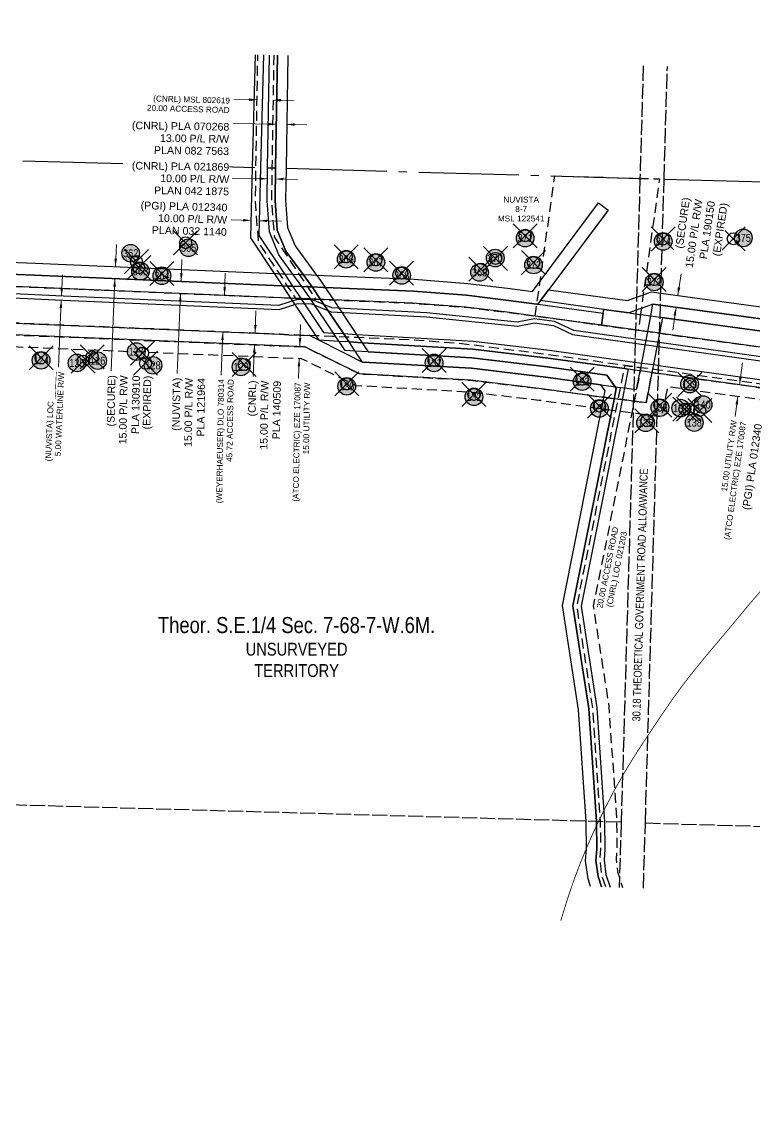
# Model space of a CAD drawing. Extents: x 363066 to 375462, y 6077936 to 6083550.
# Drawn here: x 368129 to 369044, y 6081342 to 6082700 of the extents above; entities that cross this region are included whole.
import ezdxf
from ezdxf.enums import TextEntityAlignment as Align

# ---------------------------------------------------------------- set-up
doc = ezdxf.new("R2010")
doc.units = 0
doc.header["$LTSCALE"] = 5
doc.header["$PDMODE"] = 35
doc.header["$PDSIZE"] = 15
for name, pattern in [('DASHDOT2', [12.7, 6.35, -3.175, 0, -3.175]), ('DASHED4', [1.875, 1.25, -0.625]), ('foc-ACCESSROAD', [3.75, 2.5, -1.25]), ('foc-FLOWLINE', [3.75, 2.5, -1.25]), ('foc-QUARTERLINE', [33, 25, -3, 2, -3]), ('foc-UNSURVEYED', [12.5, 10, -2.5]), ('UNSURVEY_LINE', [4.5, 3.75, -0.75])]:
    doc.linetypes.add(name, pattern=pattern)
for name, color, linetype in [('AS-UNDERLAY-H', 141, 'Continuous'), ('AS-WILDLIFE', 131, 'DASHDOT2'), ('C-RW', 13, 'Continuous'), ('C-SYMBOL', 7, 'Continuous'), ('C-WS', 13, 'foc-ACCESSROAD'), ('CG-NOTES', 7, 'Continuous'), ('F-AR', 190, 'foc-ACCESSROAD'), ('F-EZE', 190, 'foc-FLOWLINE'), ('F-RW', 190, 'Continuous'), ('L-QSEC', 8, 'foc-QUARTERLINE'), ('L-UNS-T', 3, 'Continuous'), ('L-USEC', 7, 'foc-UNSURVEYED'), ('P-PROPOSED', 10, 'Continuous'), ('P-STATION', 7, 'Continuous')]:
    doc.layers.add(name, color=color, linetype=linetype)
for name, color, linetype, lineweight in [('C-AR-T', 13, 'Continuous', 9), ('C-RW-T', 13, 'Continuous', 9), ('C-WS-T', 13, 'Continuous', 9), ('F-AR-T', 190, 'Continuous', 9), ('F-EZE-T', 190, 'Continuous', 9), ('F-RW-T', 190, 'Continuous', 9)]:
    doc.layers.add(name, color=color, linetype=linetype, lineweight=lineweight)
doc.layers.add('Waypoints_00892-25_-RF_wi', color=7, linetype='Continuous', plot=False)
doc.layers.add('Waypoints_Layer_7', color=7, linetype='Continuous', plot=False)
doc.styles.add('175L', font='ARIALN.TTF', dxfattribs={"height": 20})
doc.styles.add('80CG', font='ARIALN.TTF', dxfattribs={"height": 10})
doc.styles.add('80L', font='ARIALN.TTF', dxfattribs={"height": 10})
doc.styles.add('A60', font='arial.ttf', dxfattribs={"height": 7.35})
doc.styles.add('A80', font='arial.ttf', dxfattribs={"height": 9.5})
doc.dimstyles.new('Compass 5 000', dxfattribs={"dimscale": 5, "dimtxt": 9, "dimasz": 2, "dimexe": 0.2, "dimexo": 0.0625, "dimgap": 0.5, "dimtad": 0, "dimtih": 1, "dimtoh": 1, "dimzin": 0, "dimdsep": 46, "dimtxsty": '80CG', "dimcen": 0.1, "dimse1": 1, "dimse2": 1, "dimclrd": 256, "dimclrt": 256, "dimaunit": 1, "dimadec": 4, "dimazin": 0, "dimtfac": 0.06, "dimtofl": 0, "dimtmove": 0, "dimatfit": 1, "dimfxl": 0.2, "dimtolj": 1, "dimtzin": 0, "dimlwd": -1, "dimarcsym": 0})

# ---------------------------------------------------------------- blocks, each defined once
blk = doc.blocks.new('*U428')
at = {"layer": 'AS-UNDERLAY-H'}
h = blk.add_hatch(color=256, dxfattribs=at)
h.dxf.hatch_style = 1
edge = h.paths.add_edge_path()
edge.add_arc((0, 0), 11, 0, 360)
at = {"layer": 'CG-NOTES', "color": 182}
blk.add_circle((0, 0), 11, dxfattribs=at)
at = {"color": 182, "style": '80L'}
blk.add_attdef('#', text='', height=10, dxfattribs=at).set_placement((0, 0), align=Align.MIDDLE_CENTER)
blk = doc.blocks.new('Photo_Location')
at = {"layer": 'AS-UNDERLAY-H'}
h = blk.add_hatch(color=256, dxfattribs=at)
h.dxf.hatch_style = 1
edge = h.paths.add_edge_path()
edge.add_arc((0, 0), 11, 0, 360)
at = {"layer": 'CG-NOTES', "color": 182}
blk.add_circle((0, 0), 11, dxfattribs=at)
at = {"color": 182, "style": '80L'}
blk.add_attdef('#', text='', height=10, dxfattribs=at).set_placement((0, 0), align=Align.MIDDLE_CENTER)

msp = doc.modelspace()

# ---------------------------------------------------------------- linework, layer by layer
at = {"layer": 'C-RW', "flags": 128}
for points in [[(368091, 6082385.3), (368144.8, 6082383), (368453.8, 6082370), (368454.7, 6082369.9), (368460.9, 6082369.6), (368467.1, 6082369.4), (368478.8, 6082368.9), (368485.7, 6082368.6), (368490.5, 6082368.4), (368491.4, 6082368.4), (368505.3, 6082367.8), (368506.7, 6082367.7), (368507.6, 6082367.7), (368617.9, 6082363), (368684.5, 6082358), (368736.9, 6082351.6), (368772.2, 6082346.9), (368773.4, 6082346.8), (368855.1, 6082335.5), (368853.1, 6082320.6), (368831.9, 6082323.6), (368824.5, 6082324.6), (368780.2, 6082330.7), (368770.1, 6082332.1), (368735, 6082336.8), (368683, 6082343), (368617, 6082348.1), (368518.1, 6082352.2), (368506, 6082352.7), (368501.8, 6082352.9), (368496, 6082353.2), (368489.9, 6082353.4), (368489.4, 6082353.4), (368477.4, 6082353.9), (368471.2, 6082354.2), (368465, 6082354.5), (368464.2, 6082354.5), (368453.2, 6082355), (368090.5, 6082370.3)], [(369239.7, 6082267.6), (368930.3, 6082309.9), (368925.5, 6082310.8), (368910.7, 6082312.6), (368898.9, 6082314.2), (368895.5, 6082314.7), (368889.3, 6082315.6), (368853.1, 6082320.6), (368855.1, 6082335.5), (368855.8, 6082340.4), (368887.3, 6082336), (368896, 6082334.8), (368900.2, 6082334.2), (368901.6, 6082334), (368914.4, 6082332.3), (368926.1, 6082330.7), (368929.3, 6082330.3), (368934.1, 6082329.6), (369242.6, 6082287.4)]]:
    msp.add_lwpolyline(points, dxfattribs=at)
at = {"layer": 'C-WS', "flags": 128}
msp.add_lwpolyline([(368901.6, 6082334), (368898.9, 6082314.2), (368895.5, 6082314.7), (368889.3, 6082315.6), (368831.9, 6082323.6), (368824.5, 6082324.6), (368780.2, 6082330.8), (368770.1, 6082332.1), (368772.2, 6082346.9), (368776.2, 6082375.6), (368794.6, 6082507.1), (368901, 6082504), (368925.3, 6082503.3), (368901.6, 6082334)], close=True, dxfattribs=at)
at = {"layer": 'F-AR', "flags": 128}
for points in [[(363088.6, 6082684.4), (363145.3, 6082696.6), (363190.6, 6082699.6), (363201.1, 6082697.6), (363347.9, 6082669.7), (363379.9, 6082663.6), (363767.1, 6082593.3), (363767.1, 6082593.3), (363767.1, 6082593.3), (363767.1, 6082593.3), (363767.1, 6082593.3), (363767.1, 6082593.3), (363767.1, 6082593.3), (363767.1, 6082593.3), (363838.4, 6082579.9), (363893.5, 6082565.5), (363957.1, 6082533.1), (363957.1, 6082533.1), (363957.1, 6082533.1), (364001.6, 6082501.1), (364031.2, 6082479.9), (364056.8, 6082461.4), (364149.6, 6082376.9), (364170.9, 6082356.1), (364178.7, 6082348.4), (364182.9, 6082344.4), (364197.7, 6082329.8), (364204.7, 6082323), (364215.5, 6082312.4), (364226, 6082302.1), (364229.6, 6082299.6), (364232.6, 6082297.2), (364254.6, 6082280.5), (364277.1, 6082263.5), (364287.8, 6082255.5), (364298.7, 6082247.9), (364309.9, 6082240.6), (364321.4, 6082233.8), (364333.1, 6082227.4), (364345, 6082221.4), (364357.1, 6082215.8), (364369.4, 6082210.6), (364381.9, 6082205.9), (364394.5, 6082201.6), (364407.3, 6082197.7), (364420.2, 6082194.4), (364433.2, 6082191.4), (364446.3, 6082188.9), (364448.7, 6082188.6), (364452, 6082188.1), (364459.5, 6082186.9), (364459.9, 6082186.9), (364462.7, 6082186.5), (364472.9, 6082185.4), (364486, 6082184.3), (364499.3, 6082183.7), (364512.7, 6082183.5), (364526, 6082183.8), (364552.6, 6082185.9), (364608.5, 6082193.6), (364643.5, 6082198.4), (364704.8, 6082217.6), (364806.9, 6082249.7), (364820.8, 6082253.1), (365057.5, 6082311.7), (365075, 6082316), (365083.8, 6082318.2), (365093.1, 6082320.6), (365143.9, 6082333.7), (365144.4, 6082333.9), (365158.5, 6082337.5), (365158.9, 6082337.6), (365177.8, 6082342.5), (365192.1, 6082346.4), (365200.9, 6082348.8), (365216.4, 6082353.1), (365233.1, 6082357.8), (365235.7, 6082358.5), (365243.7, 6082360.7), (365267.4, 6082367.6), (365282.7, 6082372.1), (365290.7, 6082374.2), (365296.4, 6082375.6), (365310.9, 6082379.3), (365311.9, 6082379.5), (365361.8, 6082392.2), (365366.6, 6082393.4), (365473.4, 6082420.5), (365633.5, 6082461.1), (365638.8, 6082462.5), (365663.9, 6082468.9), (365670.8, 6082470.6), (365696.7, 6082475.1), (365712.4, 6082477.8), (365727.1, 6082480.4), (365730.9, 6082481), (365780.8, 6082485.7), (365810.4, 6082488.5), (365899.8, 6082488.7), (366007.4, 6082482.4), (366027.4, 6082481.2), (366459.9, 6082455.7), (366482.1, 6082454.4), (366526.7, 6082452.4), (367002.4, 6082445.8), (367041.1, 6082444.4), (367093.2, 6082438.5), (367190.6, 6082422.2), (367233.6, 6082415.4), (367234.4, 6082415.3), (367265.1, 6082412.6), (367295.2, 6082410), (367323.4, 6082407.5), (367784.5, 6082385.5), (367794.5, 6082385), (368007.1, 6082374), (368022.3, 6082373.2), (368034.3, 6082372.6), (368090.5, 6082370.3), (368453.2, 6082355), (368464.2, 6082354.5), (368465, 6082354.5), (368471.2, 6082354.2), (368477.4, 6082353.9), (368489.4, 6082353.4), (368489.9, 6082353.4), (368496, 6082353.2), (368501.8, 6082352.9), (368506, 6082352.7), (368518.2, 6082352.2), (368617, 6082348.1), (368683, 6082343), (368735, 6082336.8), (368770.1, 6082332.1), (368780.2, 6082330.7), (368824.5, 6082324.6), (368831.9, 6082323.6), (368853.1, 6082320.6), (368889.3, 6082315.6), (368895.5, 6082314.7), (368898.9, 6082314.2), (368910.7, 6082312.6), (368925.5, 6082310.8), (368930.3, 6082309.9), (369239.7, 6082267.6), (369716.2, 6082195.3), (369718.7, 6082194.9), (369747.2, 6082190.5), (369754.6, 6082189.3), (369795.4, 6082182.6), (369892.1, 6082166.5), (370185.2, 6082123.8), (370200, 6082121.6), (370521.8, 6082074.7), (370551.8, 6082070.3), (370764.8, 6082039.3), (370774.6, 6082037.8), (370784.6, 6082036.4), (370809.3, 6082032.8), (370824.1, 6082030.6), (370843.9, 6082027.7), (370900.2, 6082019.5), (370903.3, 6082019), (370904.7, 6082018.6), (370942.1, 6082008), (370961.5, 6082002.5), (371019.4, 6081986.1), (371020.1, 6081985.8), (371052.9, 6081971.2), (371076.6, 6081958.8), (371099.7, 6081945.2), (371122.1, 6081930.5), (371143.7, 6081914.7), (371165.6, 6081895.4), (371338.6, 6081731.3), (371345.9, 6081724.3), (371356.8, 6081714), (371448.8, 6081626.8), (371614.2, 6081469.9), (371617.4, 6081466.8), (371630.5, 6081454.4), (371637.4, 6081447.9), (371649.5, 6081436.4), (371650.5, 6081435.5), (371667.8, 6081419.9), (371691.5, 6081398.7), (371734.6, 6081359.9), (372006, 6081102.5), (372124.1, 6080989.6), (372153.5, 6080961.5), (372325.5, 6080797.1), (372335.8, 6080787.3), (372400.3, 6080726.9), (372422.5, 6080706.9), (372438, 6080692.8), (372469.9, 6080664), (372541.9, 6080603.8), (372703.7, 6080494.3), (372932.5, 6080334.2), (372933.1, 6080333.8), (373066.8, 6080242), (373464.5, 6079970.1), (373510.5, 6079938.6), (373687.1, 6079817.9), (373724.1, 6079792.6), (373753.8, 6079772.3), (374150.8, 6079501), (374155.7, 6079497.3), (374174.2, 6079483.5), (374176.1, 6079482.1), (374176.7, 6079481.7), (374194.6, 6079468.3), (374198.6, 6079465.3), (374201, 6079463.5), (374214.8, 6079454.3), (374215.4, 6079454), (374280.4, 6079410), (374302.7, 6079394.9), (374319.3, 6079383.6), (374325.4, 6079379.6), (374340.3, 6079369.4), (374535.7, 6079237.3), (374571.6, 6079213), (374616.3, 6079182.3)], [(374614.7, 6079127.8), (374545.7, 6079175.4), (374534.2, 6079183.1), (374316, 6079330.4), (374301, 6079340.5), (374291.7, 6079346.8), (374275.1, 6079358), (374252.7, 6079373.1), (374194.3, 6079412.5), (374180.1, 6079422.1), (374177.8, 6079423.8), (374177.5, 6079424.1), (374173.6, 6079426.9), (374155.7, 6079440.3), (374153.4, 6079442), (374153.1, 6079442.3), (374135.3, 6079455.5), (374124.2, 6079463.8), (373752.2, 6079718), (373722.6, 6079738.3), (373661.4, 6079780.1), (373598.4, 6079823.2), (373426.1, 6079941), (373380, 6079972.5), (373040.9, 6080204.4), (373025.1, 6080215.2), (373000.2, 6080232.4), (372976.4, 6080248.8), (372973, 6080251.2), (372964.7, 6080256.8), (372931, 6080280), (372924.9, 6080284.2), (372703.7, 6080438.6), (372514.4, 6080567.2), (372439.9, 6080629.5), (372369.4, 6080693.2), (372304.4, 6080754.1), (372257.3, 6080799.1), (372151.8, 6080899.9), (372122.4, 6080928), (371974.4, 6081069.4), (371703.6, 6081326.3), (371676.6, 6081350.6), (371654, 6081370.9), (371650.3, 6081374.2), (371640.8, 6081382.8), (371627.7, 6081394.6), (371620.7, 6081400.8), (371618.1, 6081403.2), (371607.7, 6081413.1), (371380.2, 6081628.8), (371336.8, 6081669.9), (371325.4, 6081680.8), (371314.5, 6081691.1), (371134.1, 6081862.1), (371112.3, 6081881.2), (371090.5, 6081896.7), (371068, 6081911.1), (371044.7, 6081924.1), (371033.3, 6081929.9), (371004.4, 6081942.8), (370896.2, 6081973.9), (370837.3, 6081982.5), (370817.5, 6081985.3), (370802.7, 6081987.5), (370778, 6081991.1), (370758.2, 6081994), (370550.5, 6082024.2), (370520.4, 6082028.5), (370350.1, 6082053.3), (370271.6, 6082065.8), (370241.3, 6082070.1), (370193.5, 6082076.9), (370178.6, 6082079), (370132.4, 6082085.6), (369884.4, 6082121.5), (369881, 6082122.1), (369840.3, 6082128.8), (369740.3, 6082145.4), (369717.3, 6082148.8), (369233.1, 6082222.4), (368924.2, 6082264.6), (368916.8, 6082265.6), (368902.1, 6082267.6), (368894.1, 6082268.7), (368882.3, 6082270.4), (368800.8, 6082281.9), (368678.4, 6082297.5), (368614.3, 6082302.4), (368549.6, 6082305.1), (368533.5, 6082305.8), (368521.1, 6082306.3), (368516.4, 6082306.5), (368496.5, 6082307.4), (368488.5, 6082307.7), (368462.3, 6082308.8), (368451.3, 6082309.3), (368089.2, 6082324.6), (368023.2, 6082327.4), (368015.2, 6082327.7), (368008.1, 6082328), (368000.1, 6082328.3), (367845.5, 6082336.5), (367809, 6082338.4), (367793.9, 6082339.2), (367789, 6082339.5), (367783.9, 6082339.8), (367782.3, 6082339.8), (367320.3, 6082361.9), (367319.5, 6082362), (367293.9, 6082364.2), (367263.8, 6082366.9), (367228.1, 6082370), (367182.5, 6082377.2), (367181.2, 6082377.4), (367180, 6082377.6), (367086.1, 6082393.2), (367036.9, 6082398.8), (367000.5, 6082400.2), (366542.2, 6082406.5), (366530.9, 6082406.7), (366524.5, 6082406.8), (366514.6, 6082407.2), (366478.9, 6082408.9), (366458.6, 6082410.1), (366008.3, 6082436.6), (365897.7, 6082443.1), (365812.6, 6082442.8), (365735.7, 6082435.5), (365734.9, 6082435.4), (365720.2, 6082432.8), (365680.4, 6082425.9), (365662.5, 6082421.3), (365632.1, 6082413.6), (365325.9, 6082335.9), (365324.8, 6082335.6), (365310.3, 6082331.6), (365281.4, 6082323.6), (365257.6, 6082317.1), (365252, 6082315.5), (365249.6, 6082314.9), (365247, 6082314.1), (365230.3, 6082309.5), (365214.7, 6082305.2), (365168.8, 6082292.6), (365157, 6082289.3), (365154.4, 6082288.6), (365103.1, 6082274.4), (365089.3, 6082271), (365071.8, 6082266.8), (364882.8, 6082220.8), (364819.3, 6082205.4), (364772.3, 6082191.6), (364655.5, 6082157.3), (364593.2, 6082146.6), (364557.7, 6082140.5), (364542.8, 6082139.1), (364527.9, 6082138.2), (364513, 6082137.8), (364498, 6082138), (364483.1, 6082138.7), (364468.2, 6082139.9), (364453.4, 6082141.6), (364438.6, 6082143.9), (364436.4, 6082144.3), (364430.9, 6082145.3), (364423.9, 6082146.7), (364422.5, 6082147), (364421.2, 6082147.3), (364413.6, 6082149), (364409.3, 6082150), (364394.9, 6082153.7), (364380.6, 6082158.1), (364366.4, 6082162.9), (364352.5, 6082168.2), (364338.7, 6082173.9), (364325.1, 6082180.2), (364317.9, 6082183.8), (364316.4, 6082184.6), (364311.8, 6082187.1), (364298.7, 6082194.3), (364292.6, 6082197.7), (364291, 6082198.7), (364288.5, 6082200.2), (364285.9, 6082201.8), (364281.7, 6082204.5), (364277.9, 6082206.9), (364273.3, 6082209.9), (364249.1, 6082227.4), (364237.9, 6082235.9), (364220.4, 6082249.3), (364212.9, 6082255), (364194.6, 6082269), (364190.3, 6082273.2), (364190, 6082273.5), (364175, 6082288.1), (364160.2, 6082302.6), (364156.1, 6082306.7), (364152.4, 6082310.3), (364148.3, 6082314.3), (364118.2, 6082343.7), (364029.5, 6082424.5), (364028, 6082425.8), (364000, 6082446), (363989, 6082453.9), (363972.7, 6082465.6), (363949.6, 6082482.2), (363939.2, 6082487.5), (363936.4, 6082488.9), (363921.2, 6082496.6), (363918.4, 6082498), (363880, 6082517.4), (363807.1, 6082539.1), (363778.1, 6082544.4), (363738.7, 6082551.6), (363724.1, 6082554.3), (363719.1, 6082555.2), (363709.4, 6082557), (363371.5, 6082618.7), (363199.7, 6082651.4), (363187.7, 6082653.6), (363151.6, 6082651.3), (363087.3, 6082637.4)], [(368443.5, 6082657.9), (368441.3, 6082517.1), (368440.7, 6082476.9), (368444.1, 6082430.9), (368475.4, 6082384), (368485.7, 6082368.6), (368496, 6082353.2), (368489.9, 6082353.4), (368489.4, 6082353.4), (368477.4, 6082353.9), (368471.2, 6082354.2), (368460.9, 6082369.6), (368450.6, 6082385.1), (368424.5, 6082424.2), (368420.7, 6082476.3), (368421.3, 6082517.7), (368423.6, 6082658.5)], [(368858.2, 6081619.1), (368853.6, 6081633.4), (368851.1, 6081653.1), (368852.2, 6081666.8), (368851.8, 6081700.6), (368842.2, 6081842.4), (368822.3, 6081970), (368855.8, 6082137.7), (368864.7, 6082182.5), (368872.9, 6082223.3), (368876.8, 6082243), (368881.5, 6082266.4), (368882.3, 6082270.4), (368894.1, 6082268.7), (368902.1, 6082267.6), (368901.6, 6082265.1), (368901.3, 6082263.6), (368896.7, 6082240.5), (368892.7, 6082220.5), (368884.3, 6082178.4), (368875.4, 6082133.6), (368842.6, 6081969.6), (368862.1, 6081844.7), (368871.8, 6081701.5), (368871.8, 6081700.1), (368872.2, 6081666.1), (368871.2, 6081653.7), (368873.1, 6081637.8), (368875.5, 6081630.3), (368879.1, 6081618.5)]]:
    msp.add_lwpolyline(points, dxfattribs=at)
at = {"layer": 'F-EZE', "flags": 128}
msp.add_lwpolyline([(374537.7, 6079045.1), (374568.4, 6079089.9), (374547.2, 6079104.5), (374532.3, 6079114.7), (374524.1, 6079120.3), (374286.7, 6079283.4), (374283.4, 6079285.7), (374272.6, 6079271.2), (374261, 6079255.7), (374221, 6079285.5), (374199.3, 6079301.7), (374187.3, 6079310.6), (374154.9, 6079334.8), (374138.8, 6079346.9), (374138.2, 6079347.3), (374134.6, 6079350), (374117.7, 6079362.6), (374114.4, 6079365.1), (374113.8, 6079365.5), (374097.3, 6079377.8), (374072.9, 6079396.1), (374088.3, 6079427.8), (374031, 6079467), (373750.6, 6079658.6), (373742.6, 6079664), (373721, 6079678.8), (373637.3, 6079736), (373472.4, 6079806.1), (373349, 6079884.4), (373346.3, 6079880.2), (373270.7, 6079928.2), (373243.1, 6079946.2), (373194.7, 6079977.8), (373011.2, 6080097.5), (372943.2, 6080172.3), (372934.2, 6080182.4), (372928.4, 6080188.9), (372927.2, 6080190.3), (372869.5, 6080255), (372869.1, 6080255.4), (372855.7, 6080266.1), (372551.6, 6080476.1), (372481.3, 6080523.2), (372403.6, 6080588.1), (372266.7, 6080714), (372174.6, 6080801.4), (372149.6, 6080825.1), (372120.3, 6080853), (371815.3, 6081142.4), (371680.7, 6081270.1), (371676.6, 6081265.8), (371673.3, 6081263.4), (371662.8, 6081273.4), (371640.2, 6081294.8), (371636.8, 6081298.1), (371627.1, 6081307.3), (371614, 6081319.7), (371607.2, 6081326.2), (371594.1, 6081338.6), (371581.2, 6081350.9), (371582.1, 6081356.3), (371579.1, 6081359.1), (371582.8, 6081363), (371441.1, 6081497.6), (371334.8, 6081598.4), (371325.1, 6081607.7), (371300.4, 6081631), (371288.8, 6081642.1), (371277.9, 6081652.4), (371116.1, 6081806), (371065.3, 6081846.2), (371025.7, 6081873), (370957.1, 6081901.5), (370913, 6081915), (370793.4, 6081933.6), (370794, 6081938.1), (370788.3, 6081938.9), (370789.1, 6081944.8), (370794.9, 6081944), (370796.3, 6081953.4), (370773, 6081957), (370753.2, 6081960.1), (370549.5, 6081991.8), (370519.5, 6081996.5), (370349.5, 6082023), (370231.7, 6081935.4), (370103.2, 6081954.2), (370016.1, 6082071.3), (369866.7, 6082091.7), (369838.4, 6082111.7), (369716.7, 6082128.7), (369715, 6082129), (369230.2, 6082202.6), (368935.4, 6082243.7), (368927.9, 6082206.1), (368922.5, 6082206.8), (368892.4, 6082210.7), (368890.8, 6082211), (368875.9, 6082212.9), (368870.9, 6082213.6), (368866, 6082214.2), (368853.1, 6082215.9), (368847.2, 6082216.7), (368775.1, 6082226.8), (368687.9, 6082237), (368546.6, 6082245.1), (368478.4, 6082278.7), (368088.3, 6082294.7), (368018.7, 6082297.6), (368003.6, 6082298.2), (367995.6, 6082298.5), (367868, 6082305.3), (367850.5, 6082296.2), (367808.4, 6082298.3), (367793.2, 6082299), (367788.4, 6082299.3), (367783.2, 6082299.5), (367754.4, 6082300.9), (367737, 6082311.9), (367725.4, 6082312.4), (367721.4, 6082312.6), (367317.5, 6082332.1), (367293, 6082334.2), (367262.9, 6082336.8), (367224.5, 6082340.2), (367177.5, 6082347.6), (367081.9, 6082363.5), (367034.7, 6082368.9), (366999.7, 6082370.2), (366523.5, 6082376.8), (366518.8, 6082376.9), (366506.3, 6082377.6), (366457.7, 6082380.4), (365896.8, 6082413.1), (365814.5, 6082412.9), (365740.2, 6082405.8), (365686.7, 6082396.5), (365661.6, 6082390.2), (365631.2, 6082382.4), (365333.7, 6082307), (365319.4, 6082303), (365288.3, 6082294.4), (365266.6, 6082288.5), (365263.6, 6082298), (365262.1, 6082302.8), (365285.9, 6082309.3), (365314.8, 6082317.3), (365329.3, 6082321.3), (365329.8, 6082321.4), (365631.6, 6082398), (365662, 6082405.7), (365683.5, 6082411.2), (365738.2, 6082420.7), (365813.7, 6082427.9), (365897.2, 6082428.1), (366458.1, 6082395.1), (366478.2, 6082393.9), (366507.8, 6082392.5), (366515.4, 6082392.2), (366524.1, 6082391.8), (366532.9, 6082391.7), (367000.1, 6082385.2), (367035.8, 6082383.8), (367084, 6082378.4), (367180.1, 6082362.3), (367226.3, 6082355.1), (367263.3, 6082351.9), (367293.4, 6082349.2), (367318.5, 6082347), (367783.6, 6082324.6), (367783.5, 6082320.5), (367783.4, 6082314.8), (367788.6, 6082314.5), (367793.4, 6082314.2), (367808.6, 6082313.4), (367844.5, 6082311.5), (367844.7, 6082316.5), (367844.9, 6082321.5), (367997.8, 6082313.4), (367999.4, 6082313.4), (368005.9, 6082313.1), (368020.9, 6082312.5), (368088.8, 6082309.7), (368482.2, 6082293.5), (368550.5, 6082259.9), (368689.2, 6082251.9), (368781.5, 6082240.9), (368850.2, 6082231.4), (368856, 6082230.6), (368868.9, 6082228.9), (368873.9, 6082228.3), (368878.8, 6082227.7), (368892.9, 6082225.9), (368893.8, 6082225.7), (368908.8, 6082223.8), (368916, 6082261.5), (368920.8, 6082260.9), (368924.1, 6082260.4), (369232.4, 6082217.4), (369717.2, 6082143.8), (369739.6, 6082140.4), (369844.1, 6082126.1), (369872.4, 6082106.1), (370011.9, 6082087), (370106.6, 6081959.7), (370230.1, 6081941.7), (370358.1, 6082036.8), (370519.9, 6082011.6), (370550, 6082006.9), (370755.4, 6081974.9), (370775.2, 6081971.9), (370799.9, 6081968), (370813.2, 6081965.9), (370810.4, 6081946.1), (370916.3, 6081929.6), (370962.1, 6081915.6), (371032.9, 6081886.3), (371074.2, 6081858.3), (371125.9, 6081817.3), (371288.2, 6081663.3), (371299.1, 6081653), (371322.9, 6081630.4), (371335.4, 6081618.5), (371599.4, 6081367.9), (371597.3, 6081356.3), (371610.4, 6081343.9), (371617.3, 6081337.3), (371630.3, 6081325), (371639.8, 6081316), (371643.4, 6081312.5), (371650.6, 6081305.7), (371666, 6081291.1), (371668.8, 6081288.5), (371672.4, 6081285), (371679.2, 6081292.3), (372120.8, 6080873.2), (372150.2, 6080845.3), (372197.1, 6080800.8), (372277, 6080724.9), (372413.6, 6080599.4), (372490.4, 6080535.2), (372560, 6080488.5), (372864.5, 6080278.2), (372879.3, 6080266.6), (372929, 6080210.8), (372935, 6080204.1), (372942, 6080196.2), (372943.9, 6080194.1), (372954.1, 6080182.6), (372998.6, 6080133.5), (373004.3, 6080127.3), (373008, 6080123.2), (373235.5, 6079976.6), (373284.5, 6079945), (373479.4, 6079819.5), (373644.5, 6079749.3), (373721.5, 6079696.7), (373751.1, 6079676.4), (374103.9, 6079435.3), (374119.7, 6079423.5), (374106.3, 6079396.1), (374123.1, 6079383.5), (374123.6, 6079383.2), (374126.6, 6079380.9), (374143.8, 6079368.1), (374147.4, 6079365.3), (374147.9, 6079365), (374162, 6079354.5), (374164.2, 6079353.2), (374199.2, 6079326.7), (374211.3, 6079317.7), (374232.9, 6079301.5), (374236.9, 6079298.6), (374242.9, 6079306.6), (374254.9, 6079297.6), (374255.6, 6079298.6), (374267.6, 6079314.6), (374279.8, 6079306.3), (374294.6, 6079296.1), (374532.8, 6079132.5), (374574.6, 6079103.7), (374589.2, 6079093.7), (374586.5, 6079089.9), (374592.1, 6079086.1), (374588.7, 6079081.2), (374583.1, 6079085), (374555.5, 6079044.6)], dxfattribs=at)
at = {"layer": 'F-RW', "flags": 128}
for points in [[(369232.4, 6082217.4), (368924.1, 6082260.4), (368920.8, 6082260.9), (368916, 6082261.5), (368901.3, 6082263.6), (368894, 6082264.6), (368886.4, 6082265.7), (368881.5, 6082266.4), (368786.5, 6082279.6), (368692.1, 6082290.9), (368554.3, 6082298.8), (368553.9, 6082298.8), (368537.6, 6082299.7), (368525.1, 6082300.4), (368500.1, 6082301.9), (368496.5, 6082307.4), (368465, 6082354.5), (368454.7, 6082369.9), (368444.4, 6082385.4), (368414.7, 6082429.9), (368417.1, 6082517.8), (368420.8, 6082658.5)], [(368430.8, 6082658.3), (368427, 6082517.5), (368424.8, 6082432.8), (368456.8, 6082384.8), (368467.1, 6082369.4), (368477.4, 6082353.9), (368505.7, 6082311.6), (368518.1, 6082310.9), (368530.6, 6082310.1), (368546.9, 6082309.2), (368547.3, 6082309.2), (368693, 6082300.9), (368787.8, 6082289.5), (368894.3, 6082274.7), (368903.2, 6082273.4), (368917.9, 6082271.4), (368922.7, 6082270.7), (368924.3, 6082270.5), (369233.8, 6082227.3)], [(368852.9, 6081619.2), (368848.7, 6081632.3), (368846, 6081652.2), (368847.1, 6081666.4), (368846.8, 6081699.7), (368846.7, 6081700.8), (368837.3, 6081841.9), (368817.2, 6081970.1), (368843.8, 6082103.3), (368850.9, 6082138.7), (368859.8, 6082183.5), (368867.9, 6082223.9), (368871.4, 6082241.6), (368869.8, 6082243.8), (368859.5, 6082258.3), (368785.1, 6082268.7), (368691.1, 6082279.9), (368562, 6082287.3), (368561.6, 6082287.3), (368545.3, 6082288.3), (368532.8, 6082289), (368525.1, 6082300.4), (368521.1, 6082306.3), (368518.1, 6082310.9), (368491.1, 6082351), (368489.4, 6082353.4), (368482, 6082364.4), (368478.8, 6082368.9), (368467.5, 6082384.4), (368450, 6082408.4), (368438.1, 6082437.1), (368435.3, 6082476.1), (368435.9, 6082517.2), (368438.2, 6082658)], [(368839.3, 6081619.6), (368836.1, 6081629.4), (368833.1, 6081651.9), (368834.3, 6081666.9), (368833.9, 6081699.2), (368833.8, 6081701.1), (368824.4, 6081840.4), (368804.1, 6081970.4), (368855, 6082225.6), (368857.6, 6082238.6), (368852.2, 6082246.2), (368783.4, 6082255.8), (368690.5, 6082266.9), (368690, 6082266.9), (368571.2, 6082273.6), (368554.5, 6082274.5), (368545.3, 6082288.3), (368537.6, 6082299.7), (368533.5, 6082305.8), (368530.6, 6082310.1), (368501.8, 6082352.9), (368491.4, 6082368.4), (368490.2, 6082370.2), (368480.3, 6082383.8), (368458.8, 6082413.3), (368448, 6082439.5), (368445.3, 6082476.4), (368445.9, 6082517), (368448.2, 6082657.8)], [(368448.2, 6082657.8), (368445.9, 6082517), (368445.3, 6082476.4), (368448, 6082439.5), (368458.8, 6082413.3), (368480.3, 6082383.8), (368490.2, 6082370.2), (368491.4, 6082368.4), (368501.8, 6082352.9), (368530.6, 6082310.1), (368533.5, 6082305.8), (368537.6, 6082299.7), (368553.9, 6082298.8), (368554.3, 6082298.8), (368692.1, 6082290.9), (368786.5, 6082279.6), (368881.5, 6082266.4), (368886.4, 6082265.7), (368881.8, 6082242.3), (368877.8, 6082222.6), (368869.6, 6082181.5), (368860.7, 6082136.7), (368854, 6082103), (368827.4, 6081969.9), (368847.2, 6081843), (368856.8, 6081700.5), (368856.8, 6081699.9), (368857.1, 6081666.1), (368856.1, 6081652.4), (368858.5, 6081634.5), (368863.6, 6081618.9)], [(368461.1, 6082657.4), (368458.9, 6082516.6), (368458.3, 6082476.8), (368460.9, 6082442.5), (368470.2, 6082419.7), (368496.9, 6082383.2), (368500.9, 6082377.6), (368507.6, 6082367.7), (368518.1, 6082352.2), (368546.9, 6082309.2), (368549.6, 6082305.1), (368553.9, 6082298.8), (368561.6, 6082287.3), (368562, 6082287.3), (368691.1, 6082279.9), (368785.1, 6082268.7), (368859.5, 6082258.3), (368869.8, 6082243.8), (368871.4, 6082241.6), (368867.9, 6082223.9), (368859.8, 6082183.5), (368850.9, 6082138.7), (368843.8, 6082103.3), (368817.2, 6081970.1), (368837.3, 6081841.9), (368846.7, 6081700.8), (368846.8, 6081699.7), (368847.1, 6081666.4), (368846, 6081652.2), (368848.7, 6081632.3), (368852.9, 6081619.2)], [(368091.4, 6082400.2), (368145.5, 6082398), (368444.4, 6082385.4), (368450.6, 6082385.1), (368454.5, 6082384.9), (368456.8, 6082384.8), (368467.5, 6082384.4), (368475.4, 6082384), (368480.3, 6082383.8), (368491.2, 6082383.4), (368496.9, 6082383.2), (368506, 6082382.8), (368618.8, 6082378), (368686, 6082372.9), (368738.8, 6082366.5), (368766.7, 6082362.8), (368776.2, 6082375.6), (368849.2, 6082473.3), (368861.2, 6082464.3), (368831.8, 6082424.9), (368819.3, 6082408.3), (368819.3, 6082408.3), (368773.4, 6082346.8), (368772.2, 6082346.9), (368736.9, 6082351.6), (368684.5, 6082358), (368617.9, 6082363), (368507.6, 6082367.7), (368506.7, 6082367.7), (368505.3, 6082367.8), (368491.4, 6082368.4), (368490.5, 6082368.4), (368485.7, 6082368.6), (368478.8, 6082368.9), (368467.1, 6082369.4), (368460.9, 6082369.6), (368454.7, 6082369.9), (368453.8, 6082370), (368144.8, 6082383), (368091, 6082385.3)], [(369244.6, 6082302.3), (368926.5, 6082345.8), (368917.2, 6082347), (368902.7, 6082341.7), (368900.8, 6082341), (368896.2, 6082339.3), (368887.3, 6082336), (368855.8, 6082340.4), (368776.9, 6082351.5), (368786.9, 6082364.9), (368885.6, 6082351.4), (368896.7, 6082355.5), (368904.1, 6082358.2), (368905, 6082358.6), (368915.4, 6082362.4), (368927, 6082360.8), (369246.7, 6082317.1)], [(368089.2, 6082324.6), (368451.3, 6082309.3), (368462.3, 6082308.8), (368488.5, 6082307.7), (368500.1, 6082301.9), (368554.5, 6082274.5), (368571.2, 6082273.6), (368690, 6082266.9), (368690.5, 6082266.9), (368783.4, 6082255.8), (368852.2, 6082246.2), (368865.1, 6082244.4), (368869.8, 6082243.8), (368876.8, 6082243), (368881.8, 6082242.3), (368893.3, 6082240.9), (368896.7, 6082240.5), (368901.3, 6082263.6), (368901.6, 6082265.1), (368902.1, 6082267.6), (368903.2, 6082273.4), (368910.7, 6082312.6), (368914.4, 6082332.3), (368917.2, 6082347), (368926.5, 6082345.8), (369244.6, 6082302.3)], [(369242.5, 6082287.4), (368934.1, 6082329.6), (368929.3, 6082330.3), (368925.5, 6082310.8), (368917.9, 6082271.4), (368916.8, 6082265.6), (368916, 6082261.5), (368908.8, 6082223.8), (368893.8, 6082225.7), (368892.9, 6082225.9), (368878.8, 6082227.7), (368873.9, 6082228.3), (368868.9, 6082228.9), (368856, 6082230.6), (368850.2, 6082231.4), (368781.5, 6082240.9), (368689.2, 6082251.9), (368550.5, 6082259.9), (368482.2, 6082293.5), (368088.8, 6082309.7)]]:
    msp.add_lwpolyline(points, dxfattribs=at)
at = {"layer": 'L-QSEC'}
for p, q in [((368129.9, 6082526), (368901, 6082504)), ((368931.1, 6082503.2), (369692.5, 6082481.5))]:
    msp.add_line(p, q, dxfattribs=at)
at = {"layer": 'L-USEC', "linetype": 'UNSURVEY_LINE'}
for p, q in [((368905.1, 6082644.6), (368901, 6082504)), ((368931.1, 6082503.2), (368935.2, 6082643.8)), ((368901, 6082504), (368877.5, 6081699.9)), ((368907.7, 6081699), (368931.1, 6082503.2)), ((368877.5, 6081699.9), (368071.5, 6081722.8)), ((368877.5, 6081699.9), (368875.1, 6081618.6)), ((368905.3, 6081617.7), (368907.7, 6081699)), ((368907.7, 6081699), (369703.6, 6081676.4))]:
    msp.add_line(p, q, dxfattribs=at)
at = {"layer": 'Waypoints_00892-25_-RF_wi', "color": 1}
for p in [(368152.9, 6082279.8), (368216.7, 6082281), (368279.6, 6082285.7), (368205.3, 6082275.9), (368283.4, 6082273.1), (368406.7, 6082271.6), (368643.8, 6082276.5), (368828.8, 6082253.2), (368534.7, 6082247.3), (368963.1, 6082246.7), (368693.6, 6082234.2), (368850.3, 6082219.7), (368925.9, 6082220.7), (368957.2, 6082215.8), (368961.7, 6082215.7), (368975.7, 6082214.3), (368909.7, 6082201.4)]:
    msp.add_point(p, dxfattribs=at)
at = {"layer": 'Waypoints_Layer_7'}
for p in [(368757.6, 6082432.4), (369017.6, 6082428.6), (368333.4, 6082423.7), (368930, 6082428.3), (368534, 6082406), (368571.1, 6082402.1), (368720.6, 6082404.1), (368271.9, 6082400.3), (368274.9, 6082392.5), (368702.2, 6082390.8), (368768, 6082398.8), (368303.8, 6082385.4), (368603.3, 6082385.8), (368918.8, 6082377.6)]:
    msp.add_point(p, dxfattribs=at)

# ---------------------------------------------------------------- block references
at = {"layer": 'P-STATION'}
for name, p, values in [('Photo_Location', (368757.6, 6082429.4), {'#': '371'}), ('Photo_Location', (368264.8, 6082410.5), {'#': '362'}), ('Photo_Location', (368337.1, 6082417.4), {'#': '365'}), ('Photo_Location', (368534, 6082403), {'#': '366'}), ('Photo_Location', (368571.1, 6082399.1), {'#': '367'}), ('Photo_Location', (368720.2, 6082404.5), {'#': '370'}), ('Photo_Location', (368768, 6082395.8), {'#': '372'}), ('Photo_Location', (368277.1, 6082388), {'#': '363'}), ('Photo_Location', (368303.8, 6082382.4), {'#': '364'}), ('Photo_Location', (368603.3, 6082382.8), {'#': '368'}), ('Photo_Location', (368700.6, 6082386.6), {'#': '369'}), ('Photo_Location', (368918.8, 6082374.6), {'#': '373'}), ('*U428', (368271.8, 6082287.7), {'#': '127'}), ('*U428', (368223.5, 6082276.4), {'#': '126'}), ('*U428', (368292.7, 6082270.5), {'#': '128'}), ('*U428', (368643.8, 6082273.5, 755.9), {'#': '131'}), ('*U428', (368402.7, 6082268.6), {'#': '129'}), ('*U428', (368534.7, 6082244.3, 757), {'#': '130'}), ('*U428', (368828.8, 6082250.2, 752.6), {'#': '133'}), ('*U428', (368963, 6082247.1, 757.3), {'#': '139'}), ('*U428', (368693.6, 6082231.2, 757.6), {'#': '132'}), ('*U428', (368850.3, 6082216.7, 753.6), {'#': '134'}), ('*U428', (368925.9, 6082217.7, 756.2), {'#': '136'}), ('*U428', (368951.9, 6082217.1, 758.6), {'#': '137'}), ('*U428', (368979.8, 6082221.5, 759.2), {'#': '140'}), ('*U428', (368908, 6082198.7, 756.1), {'#': '135'}), ('*U428', (368968.8, 6082199.1, 758.6), {'#': '138'})]:
    msp.add_blockref(name, p, dxfattribs=at).add_auto_attribs(values)

# ---------------------------------------------------------------- texts
at = {"layer": 'C-RW-T', "style": 'A80'}
for s, p in [('(NUVISTA)', (368327.1, 6082255)), ('15.00 P/L R/W', (368342.5, 6082254.7)), ('PLA 121964', (368357.9, 6082254.5))]:
    msp.add_text(s, height=9.5, rotation=89.0035, dxfattribs=at).set_placement(p, align=Align.RIGHT)
at = {"layer": 'C-SYMBOL', "color": 3, "style": '175L'}
msp.add_text('Theor. S.E.1/4 Sec. 7-68-7-W.6M.', height=19.994, dxfattribs=at).set_placement((368472.1, 6081930.2), align=Align.BOTTOM_CENTER)
at = {"layer": 'C-WS-T', "style": 'A60'}
for s, p in [('NUVISTA', (368752.6, 6082473.8)), ('MSL 122541', (368752.6, 6082450.2)), ('8-7', (368752.6, 6082462))]:
    msp.add_text(s, height=7.35, dxfattribs=at).set_placement(p, align=Align.CENTER)
at = {"layer": 'F-AR-T', "style": 'A60'}
for s, p in [('(CNRL) MSL 802619', (368388.8, 6082601.1)), ('20.00 ACCESS ROAD', (368388.4, 6082589.2))]:
    msp.add_text(s, height=7.35, rotation=358.3241, dxfattribs=at).set_placement(p, align=Align.MIDDLE_RIGHT)
for s, p in [('(WEYERHAEUSER) DLO 780314', (368381.6, 6082253.4)), ('45.72 ACCESS ROAD', (368393.5, 6082253.2))]:
    msp.add_text(s, height=7.35, rotation=89.0035, dxfattribs=at).set_placement(p, align=Align.RIGHT)
msp.add_text('20.00 ACCESS ROAD', height=7.35, rotation=78.7123, dxfattribs=at).set_placement((368864, 6082017.4), align=Align.CENTER)
at = {"layer": 'F-EZE-T', "style": 'A60'}
for s, rotation, p in [('(ATCO ELECTRIC) EZE 170087', 89.0035, (368477.1, 6082249.1)), ('15.00 UTILITY R/W', 89.0035, (368489, 6082248.9)), ('15.00 UTILITY R/W', 82.0608, (369022, 6082201.3)), ('(ATCO ELECTRIC) EZE 170087', 82.0608, (369033.7, 6082199.7))]:
    msp.add_text(s, height=7.35, rotation=rotation, dxfattribs=at).set_placement(p, align=Align.RIGHT)
at = {"layer": 'F-RW-T', "style": 'A80'}
for s, rotation, p in [('(CNRL) PLA 070268', 359.1095, (368388.1, 6082568.4)), ('13.00 P/L R/W', 359.1095, (368387.8, 6082553.1)), ('PLAN 082 7563', 359.1095, (368387.6, 6082537.9)), ('(PGI) PLA 012340', 358.4683, (368385.7, 6082467.5)), ('10.00 P/L R/W', 358.4683, (368385.3, 6082452.3)), ('PLAN 032 1140', 358.4683, (368384.9, 6082437.1))]:
    msp.add_text(s, height=9.5, rotation=rotation, dxfattribs=at).set_placement(p, align=Align.MIDDLE_RIGHT)
for s, rotation, p in [('(SECURE)', 89.0035, (368245.7, 6082258.2)), ('15.00 P/L R/W', 89.0035, (368261, 6082258)), ('PLA 130910', 89.0035, (368276.4, 6082257.7)), ('(EXPIRED)', 89.0035, (368290.5, 6082257.5)), ('(CNRL)', 89.0035, (368421.7, 6082251.6)), ('15.00 P/L R/W', 89.0035, (368437.1, 6082251.3)), ('PLA 140509', 89.0035, (368452.5, 6082251.1)), ('(PGI) PLA 012340', 81.8143, (369053.5, 6082196.8))]:
    msp.add_text(s, height=9.5, rotation=rotation, dxfattribs=at).set_placement(p, align=Align.RIGHT)
at = {"layer": 'L-UNS-T', "color": 3, "insert": (368472.1, 6081902.6), "char_height": 15.995, "attachment_point": 5, "style": '80L'}
msp.add_mtext_dynamic_manual_height_columns('UNSURVEYED TERRITORY', width=126.414, gutter_width=47.5, heights=[0], dxfattribs=at)

# ---------------------------------------------------------------- leaders
at = {"layer": 'C-AR-T'}
for points in [[(368178.3, 6082357.1), (368179.5, 6082383.5)], [(368178.1, 6082352.1), (368174.5, 6082268.4)]]:
    msp.add_leader(points, dimstyle='Compass 5 000', dxfattribs=at)
at = {"layer": 'C-RW-T'}
for points in [[(368327.8, 6082375.3), (368328.9, 6082402.7)], [(368327.1, 6082360.3), (368323, 6082260.4)]]:
    msp.add_leader(points, dimstyle='Compass 5 000', override={"dimtxsty": '80CG'}, dxfattribs=at)
at = {"layer": 'F-AR-T'}
for points in [[(368422.7, 6082602.1), (368393.6, 6082602.6)], [(368442.7, 6082601.8), (368468.4, 6082601.4)], [(368381.9, 6082358), (368383, 6082385.5)], [(368379.9, 6082312.3), (368377.7, 6082258.2)]]:
    msp.add_leader(points, dimstyle='Compass 5 000', override={"dimtxsty": '80CG'}, dxfattribs=at)
at = {"layer": 'F-EZE-T'}
for points in [[(368476, 6082294.2), (368477.1, 6082321.6)], [(368475.4, 6082279.2), (368474.3, 6082254.2)], [(369025.3, 6082246.3), (369029.1, 6082273.6)], [(369023.2, 6082231.5), (369019.7, 6082206.7)]]:
    msp.add_leader(points, dimstyle='Compass 5 000', override={"dimtxsty": '80CG'}, dxfattribs=at)
at = {"layer": 'F-RW-T'}
for points in [[(368446.8, 6082571.6), (368393.1, 6082572.4)], [(368459.8, 6082571.4), (368484.8, 6082571)], [(368435.7, 6082503.4), (368391.5, 6082504.3)], [(368445.7, 6082503.3), (368473.2, 6082502.8)], [(368415.3, 6082451.5), (368390.3, 6082452.2)], [(368425.3, 6082451.2), (368452.8, 6082450.5)], [(368245.7, 6082393.8), (368246.9, 6082421.3)], [(368245.1, 6082378.8), (368240.3, 6082263.5)], [(368948.3, 6082357.8), (368952.4, 6082385)], [(368420.2, 6082311), (368421.3, 6082338.5)], [(368946, 6082342.9), (368941.9, 6082314.4)], [(368419.6, 6082296.5), (368418, 6082256.5)]]:
    msp.add_leader(points, dimstyle='Compass 5 000', override={"dimtxsty": '80CG'}, dxfattribs=at)

# ---------------------------------------------------------------- next in the draw order: texts
at = {"layer": 'F-RW-T', "insert": (368265.5, 6082524.8), "char_height": 9.5, "width": 121.23, "attachment_point": 1, "rotation": 359.0873, "line_spacing_factor": 0.961928, "style": 'A80', "bg_fill": 3, "box_fill_scale": 1.15, "bg_fill_color": 256, "bg_fill_true_color": 256, "bg_fill_transparency": 0}
msp.add_mtext('\\pi0.89855;(CNRL) PLA 021869 \\P\\pi36.52;10.00 P/L R/W\\P\\pi29.075;PLAN 042 1875', dxfattribs=at)
at = {"layer": 'F-RW-T', "insert": (368954.1, 6082480.8), "char_height": 9.5, "width": 86.25, "attachment_point": 3, "rotation": 81.8143, "style": 'A80', "bg_fill": 3, "box_fill_scale": 1.15, "bg_fill_color": 256, "bg_fill_true_color": 256, "bg_fill_transparency": 0}
msp.add_mtext('(SECURE)\\P15.00 P/L R/W\\PPLA 190150\\P(EXPIRED) ', dxfattribs=at)
at = {"layer": 'L-USEC', "insert": (368891.3, 6081825.7), "char_height": 9.993, "attachment_point": 1, "rotation": 88.2639, "style": '80L', "bg_fill": 3, "box_fill_scale": 1.15, "bg_fill_color": 256, "bg_fill_true_color": 256, "bg_fill_transparency": 0}
msp.add_mtext_dynamic_manual_height_columns('\\pi0.32804;30.18 THEORETICAL GOVERNMENT ROAD ALLOAWANCE', width=315.712, gutter_width=50, heights=[0], dxfattribs=at)

# ---------------------------------------------------------------- next in the draw order: linework, layer by layer
at = {"layer": 'AS-WILDLIFE', "linetype": 'DASHED4', "const_width": 1, "flags": 128}
msp.add_lwpolyline([(368802.1, 6081577), (368803.1, 6081580.5), (368810.3, 6081603.7), (368818.1, 6081626.7), (368826.7, 6081649.4), (368836, 6081671.9), (368845.9, 6081694.1), (368856.5, 6081715.9), (368867.7, 6081737.5), (368879.6, 6081758.7), (368892.2, 6081779.5), (368905.3, 6081799.9), (368928.2, 6081834.1), (368941.1, 6081852.9), (368954.6, 6081871.4), (368968.6, 6081889.4), (368983.1, 6081907.1), (369006.2, 6081934.5), (369038.5, 6081973.2), (369053.9, 6081991.1), (369069.8, 6082008.5), (369086.1, 6082025.4), (369103, 6082041.9), (369120.3, 6082057.8), (369138.1, 6082073.3), (369156.4, 6082088.2), (369175.1, 6082102.5), (369194.2, 6082116.3), (369213.7, 6082129.6), (369233.6, 6082142.2), (369253.8, 6082154.3), (369274.4, 6082165.7), (369295.3, 6082176.6), (369350.1, 6082203.9), (369396.9, 6082225.5), (369430, 6082238.6), (369491.6, 6082261.4), (369512.7, 6082268.9), (369534, 6082275.8), (369555.5, 6082282.1), (369577.2, 6082287.8), (369599, 6082292.8), (369620.9, 6082297.3), (369643, 6082301.2), (369700, 6082310.3), (369733.2, 6082314.9), (369742.5, 6082315.6), (369766.2, 6082320.6), (369790.1, 6082324.7), (369814.1, 6082328.1), (369838.2, 6082330.8), (369862.4, 6082332.6), (369886.6, 6082333.7), (369910.8, 6082334), (369928.6, 6082333.6), (369965.6, 6082333.7), (369985.2, 6082333.8), (370004.8, 6082333.2), (370024.4, 6082332.1), (370043.9, 6082330.4), (370063.4, 6082328.1), (370082.8, 6082325.2), (370097.4, 6082323.1), (370144.4, 6082316.3), (370169.2, 6082312.2), (370193.9, 6082307.3), (370218.4, 6082301.7), (370242.7, 6082295.3), (370266.8, 6082288.2), (370290.6, 6082280.3), (370314.3, 6082271.6), (370337.6, 6082262.2), (370380.9, 6082244), (370403.2, 6082234.2), (370425.1, 6082223.7), (370446.7, 6082212.6), (370468, 6082200.9), (370488.9, 6082188.5), (370509.4, 6082175.5), (370529.5, 6082161.8), (370549.2, 6082147.6), (370568.5, 6082132.7), (370587.3, 6082117.3), (370605.6, 6082101.3), (370623.4, 6082084.8), (370640.7, 6082067.7), (370657.5, 6082050.2), (370673.7, 6082032.1), (370689.4, 6082013.5), (370704.5, 6081994.5), (370727.3, 6081964.8), (370741.5, 6081945.8), (370755.2, 6081926.3), (370768.2, 6081906.4), (370780.7, 6081886.2), (370792.5, 6081865.6), (370803.9, 6081845), (370811.4, 6081831.2), (370835.7, 6081781.5), (370854.1, 6081739.9), (370863.8, 6081717.2), (370872.7, 6081694.2), (370881, 6081671), (370888.5, 6081647.5), (370895.3, 6081623.8), (370901.3, 6081599.9), (370906.6, 6081575.8), (370911.2, 6081551.6), (370915, 6081527.2), (370916.3, 6081517)], dxfattribs=at)
at = {"layer": 'P-PROPOSED', "flags": 128}
for points in [[(370773.8, 6082027.5), (370293.8, 6082097.9), (369961.9, 6082146.3), (369838.5, 6082164.8), (369539.7, 6082208.1), (369255.2, 6082253.7), (369070, 6082278.7), (368818.3, 6082314), (368794.4, 6082325.1), (368769.2, 6082328.7), (368747.6, 6082324.3), (368634.6, 6082336.2), (368516.2, 6082342.2), (368491.8, 6082352.2), (368472.9, 6082352.8), (368449.5, 6082345.3), (368171.4, 6082357.4), (368012.7, 6082364.7)], [(368012.4, 6082359.7), (368171.1, 6082352.4), (368450.1, 6082340.3), (368473.6, 6082347.8), (368490.7, 6082347.2), (368515.1, 6082337.2), (368634.2, 6082331.2), (368747.9, 6082319.3), (368769.3, 6082323.6), (368793, 6082320.2), (368816.9, 6082309.2), (369069.3, 6082273.7), (369254.4, 6082248.7), (369538.9, 6082203.2), (369837.8, 6082159.8), (369961.2, 6082141.3), (370293.1, 6082093), (370773.1, 6082022.5)]]:
    msp.add_lwpolyline(points, dxfattribs=at)

# ---------------------------------------------------------------- next in the draw order: block references
at = {"layer": 'P-STATION'}
for p, values in [((368930, 6082425.3), {'#': '374'}), ((369030, 6082429.7), {'#': '375'})]:
    msp.add_blockref('Photo_Location', p, dxfattribs=at).add_auto_attribs(values)

# ---------------------------------------------------------------- next in the draw order: texts
at = {"layer": 'F-AR-T', "style": 'A60'}
msp.add_text('(CNRL) LOC 021203', height=7.35, rotation=78.7123, dxfattribs=at).set_placement((368875.5, 6082015.1), align=Align.CENTER)

# ---------------------------------------------------------------- next in the draw order: texts
at = {"layer": 'C-AR-T', "insert": (368157.9, 6082150.1), "char_height": 7.348, "width": 112.574, "attachment_point": 1, "rotation": 87.5119, "line_spacing_factor": 0.96, "style": 'A60', "bg_fill": 3, "box_fill_scale": 1.15, "bg_fill_color": 256, "bg_fill_true_color": 256, "bg_fill_transparency": 0}
msp.add_mtext('\\pi0.69497;(NUVISTA) LOC ______\\P\\pi7.5966;5.00 WATERLINE R/W', dxfattribs=at)

# ---------------------------------------------------------------- next in the draw order: block references
at = {"layer": 'P-STATION'}
for p, values in [((368152.9, 6082276.8), {'#': '124'}), ((368197.8, 6082273.5), {'#': '125'})]:
    msp.add_blockref('*U428', p, dxfattribs=at).add_auto_attribs(values)

doc.saveas('drawing.dxf')
